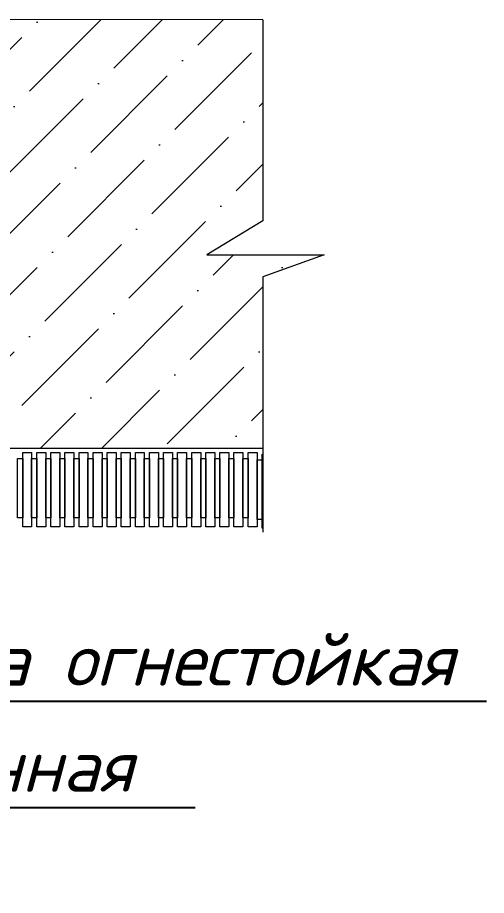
# Model space of a CAD drawing. Extents: x -152830 to 1281226, y -304852 to -2349.
# Drawn here: x 1110341 to 1112585, y -78361 to -74164 of the extents above; entities that cross this region are included whole.
import ezdxf
from ezdxf import colors
from ezdxf.entities.mleader import LeaderData, LeaderLine
from ezdxf.math import Vec2, Vec3

# ---------------------------------------------------------------- set-up
doc = ezdxf.new("R2010")
doc.units = 0
doc.header["$LTSCALE"] = 100
doc.linetypes.add('sx__Штриховая_2мм', pattern=[3, 2, -1])
doc.layers.add('1 Электрическая схема', color=4, linetype='Continuous', lineweight=9)
doc.layers.add('ЭОМ-план-РС-щиты-стояки', color=7, linetype='Continuous', lineweight=30)
doc.styles.add('OlympDesign', font='isocpeui.ttf', dxfattribs={"height": 250})

msp = doc.modelspace()

# ---------------------------------------------------------------- hatches: boundary and pattern name
at = {"layer": '1 Электрическая схема', "linetype": 'sx__Штриховая_2мм', "true_color": 0x636466}
h = msp.add_hatch(dxfattribs=at)
h.set_pattern_fill('ANSI36', color=251, scale=65.297298)
h.set_pattern_definition([(45, (879874.28, -81039.5), (109.94746, 403.1407), [518.2973, -103.65946, 0, -103.65946])])
h.paths.add_polyline_path([(1111514.547557, -76222.032588), (1111514.547557, -75403.060383), (1111808.967934, -75298.551378), (1111245.892745, -75298.551378), (1111514.547557, -75135.215004), (1111514.547557, -74174.802047), (1098467.01987, -74163.515171), (1098467.01987, -75107.788695), (1098198.365058, -75271.125069), (1098761.440247, -75271.125069), (1098467.01987, -75375.634074), (1098467.01987, -76222.032588)])

# ---------------------------------------------------------------- linework, layer by layer
at = {"layer": '1 Электрическая схема', "color": 18, "true_color": 0x000000}
for points in [[(1111514.547557, -74174.802047), (1098467.01987, -74163.515171)], [(1111514.547557, -74174.802047), (1111514.547557, -75135.215004), (1111245.892745, -75298.551378), (1111808.967934, -75298.551378), (1111514.547557, -75403.060383), (1111514.547557, -76624.266272)], [(1098467.01987, -76222.032588), (1111514.547557, -76222.032588)], [(1111514.547557, -76604.435756), (1111511.475867, -76604.435756), (1111511.475867, -76250.255346), (1111514.547557, -76250.255346)]]:
    msp.add_lwpolyline(points, dxfattribs=at)
for points in [[(1110365.399154, -76243.571952), (1110408.21756, -76243.571952), (1110408.21756, -76597.752362), (1110365.399154, -76597.752362)], [(1110432.815432, -76243.571952), (1110475.633838, -76243.571952), (1110475.633838, -76597.752362), (1110432.815432, -76597.752362)], [(1110500.231709, -76243.571952), (1110543.050115, -76243.571952), (1110543.050115, -76597.752362), (1110500.231709, -76597.752362)], [(1110567.647986, -76243.571952), (1110610.466392, -76243.571952), (1110610.466392, -76597.752362), (1110567.647986, -76597.752362)], [(1110635.064263, -76243.571952), (1110677.882669, -76243.571952), (1110677.882669, -76597.752362), (1110635.064263, -76597.752362)], [(1110702.48054, -76243.571952), (1110745.298947, -76243.571952), (1110745.298947, -76597.752362), (1110702.48054, -76597.752362)], [(1110769.896818, -76243.571952), (1110812.715224, -76243.571952), (1110812.715224, -76597.752362), (1110769.896818, -76597.752362)], [(1110837.313095, -76243.571952), (1110880.131501, -76243.571952), (1110880.131501, -76597.752362), (1110837.313095, -76597.752362)], [(1110904.729372, -76243.571952), (1110947.547778, -76243.571952), (1110947.547778, -76597.752362), (1110904.729372, -76597.752362)], [(1110972.145649, -76243.571952), (1111014.964055, -76243.571952), (1111014.964055, -76597.752362), (1110972.145649, -76597.752362)], [(1111039.561926, -76243.571952), (1111082.380333, -76243.571952), (1111082.380333, -76597.752362), (1111039.561926, -76597.752362)], [(1111106.978204, -76243.571952), (1111149.79661, -76243.571952), (1111149.79661, -76597.752362), (1111106.978204, -76597.752362)], [(1111174.394481, -76243.571952), (1111217.212887, -76243.571952), (1111217.212887, -76597.752362), (1111174.394481, -76597.752362)], [(1111241.810758, -76243.571952), (1111284.629164, -76243.571952), (1111284.629164, -76597.752362), (1111241.810758, -76597.752362)], [(1111309.227035, -76243.571952), (1111352.045441, -76243.571952), (1111352.045441, -76597.752362), (1111309.227035, -76597.752362)], [(1111376.643313, -76243.571952), (1111419.461719, -76243.571952), (1111419.461719, -76597.752362), (1111376.643313, -76597.752362)], [(1111444.05959, -76243.571952), (1111486.877996, -76243.571952), (1111486.877996, -76597.752362), (1111444.05959, -76597.752362)], [(1110340.801283, -76271.968423), (1110365.399154, -76271.968423), (1110365.399154, -76555.989103), (1110340.801283, -76555.989103)], [(1110408.21756, -76271.968423), (1110432.815432, -76271.968423), (1110432.815432, -76555.989103), (1110408.21756, -76555.989103)], [(1110475.633838, -76271.968423), (1110500.231709, -76271.968423), (1110500.231709, -76555.989103), (1110475.633838, -76555.989103)], [(1110543.050115, -76271.968423), (1110567.647986, -76271.968423), (1110567.647986, -76555.989103), (1110543.050115, -76555.989103)], [(1110610.466392, -76271.968423), (1110635.064263, -76271.968423), (1110635.064263, -76555.989103), (1110610.466392, -76555.989103)], [(1110677.882669, -76271.968423), (1110702.48054, -76271.968423), (1110702.48054, -76555.989103), (1110677.882669, -76555.989103)], [(1110745.298947, -76271.968423), (1110769.896818, -76271.968423), (1110769.896818, -76555.989103), (1110745.298947, -76555.989103)], [(1110812.715224, -76271.968423), (1110837.313095, -76271.968423), (1110837.313095, -76555.989103), (1110812.715224, -76555.989103)], [(1110880.131501, -76271.968423), (1110904.729372, -76271.968423), (1110904.729372, -76555.989103), (1110880.131501, -76555.989103)], [(1110947.547778, -76271.968423), (1110972.145649, -76271.968423), (1110972.145649, -76555.989103), (1110947.547778, -76555.989103)], [(1111014.964055, -76271.968423), (1111039.561926, -76271.968423), (1111039.561926, -76555.989103), (1111014.964055, -76555.989103)], [(1111082.380333, -76271.968423), (1111106.978204, -76271.968423), (1111106.978204, -76555.989103), (1111082.380333, -76555.989103)], [(1111149.79661, -76271.968423), (1111174.394481, -76271.968423), (1111174.394481, -76555.989103), (1111149.79661, -76555.989103)], [(1111217.212887, -76271.968423), (1111241.810758, -76271.968423), (1111241.810758, -76555.989103), (1111217.212887, -76555.989103)], [(1111284.629164, -76271.968423), (1111309.227035, -76271.968423), (1111309.227035, -76555.989103), (1111284.629164, -76555.989103)], [(1111352.045441, -76271.968423), (1111376.643313, -76271.968423), (1111376.643313, -76555.989103), (1111352.045441, -76555.989103)], [(1111419.461719, -76271.968423), (1111444.05959, -76271.968423), (1111444.05959, -76555.989103), (1111419.461719, -76555.989103)], [(1111486.877996, -76278.651818), (1111511.475867, -76278.651818), (1111511.475867, -76562.672497), (1111486.877996, -76562.672497)]]:
    msp.add_lwpolyline(points, close=True, dxfattribs=at)

# ---------------------------------------------------------------- leaders
at = {"layer": 'ЭОМ-план-РС-щиты-стояки', "lineweight": 20}
ml = msp.add_multileader_mtext('Standard', dxfattribs=at)
ml.set_content('Труба гофрированная', color=256, style='OlympDesign')
ml.set_leader_properties()
ml.build(insert=Vec2(0, 0))
ml.multileader.update_dxf_attribs({"has_dogleg": 0, "text_left_attachment_type": 6, "text_right_attachment_type": 6, "dogleg_length": 0.36, "arrow_head_size": 250})
ctx = ml.context
ctx.base_point, ctx.char_height, ctx.arrow_head_size, ctx.landing_gap_size, ctx.plane_origin = Vec3(1107194.686135, -77940.160497), 250, 250, 200, Vec3(1106067.698988, -78684.425304)
ctx.left_attachment, ctx.right_attachment, ctx.text_align_type = 6, 6, 2
notes = []
notes.append((ctx, [(1, (1, 1, 0), (1107194.326135, -77940.160497), (1, 0), 0.36, [(0, [(1106627.336575, -76625.001206)], 0, [])])]))
ctx.mtext.insert, ctx.mtext.alignment, ctx.mtext.flow_direction = Vec3(1110894.496741, -77615.160497), 3, 5
ml = msp.add_multileader_mtext('Standard', dxfattribs=at)
ml.set_content('Коробка огнестойкая', color=256, style='OlympDesign')
ml.set_leader_properties()
ml.build(insert=Vec2(0, 0))
ml.multileader.update_dxf_attribs({"has_dogleg": 0, "text_left_attachment_type": 6, "text_right_attachment_type": 6, "dogleg_length": 0.36, "arrow_head_size": 250})
ctx = ml.context
ctx.base_point, ctx.char_height, ctx.arrow_head_size, ctx.landing_gap_size, ctx.plane_origin = Vec3(1108722.067011, -77432.605214), 250, 250, 200, Vec3(1107595.079864, -79092.099055)
ctx.left_attachment, ctx.right_attachment, ctx.text_align_type = 6, 6, 2
notes.append((ctx, [(1, (1, 1, 0), (1108721.707011, -77432.605214), (1, 0), 0.36, [(0, [(1108154.717451, -77032.674958)], 0, [])])]))
ctx.mtext.insert, ctx.mtext.alignment, ctx.mtext.flow_direction = Vec3(1112430.589738, -77107.605214), 3, 5
for ctx, leaders in notes:
    for number, flags, end, landing, length, lines in leaders:
        leader = LeaderData()
        leader.index, (leader.has_last_leader_line, leader.has_dogleg_vector, leader.attachment_direction) = number, flags
        leader.last_leader_point, leader.dogleg_vector, leader.dogleg_length = Vec3(end), Vec3(landing), length
        for number, points, colour, breaks in lines:
            line = LeaderLine()
            line.index, line.vertices, line.color, line.breaks = number, Vec3.list(points), colors.encode_raw_color(colour), breaks
            leader.lines.append(line)
        ctx.leaders.append(leader)

doc.saveas('drawing.dxf')
